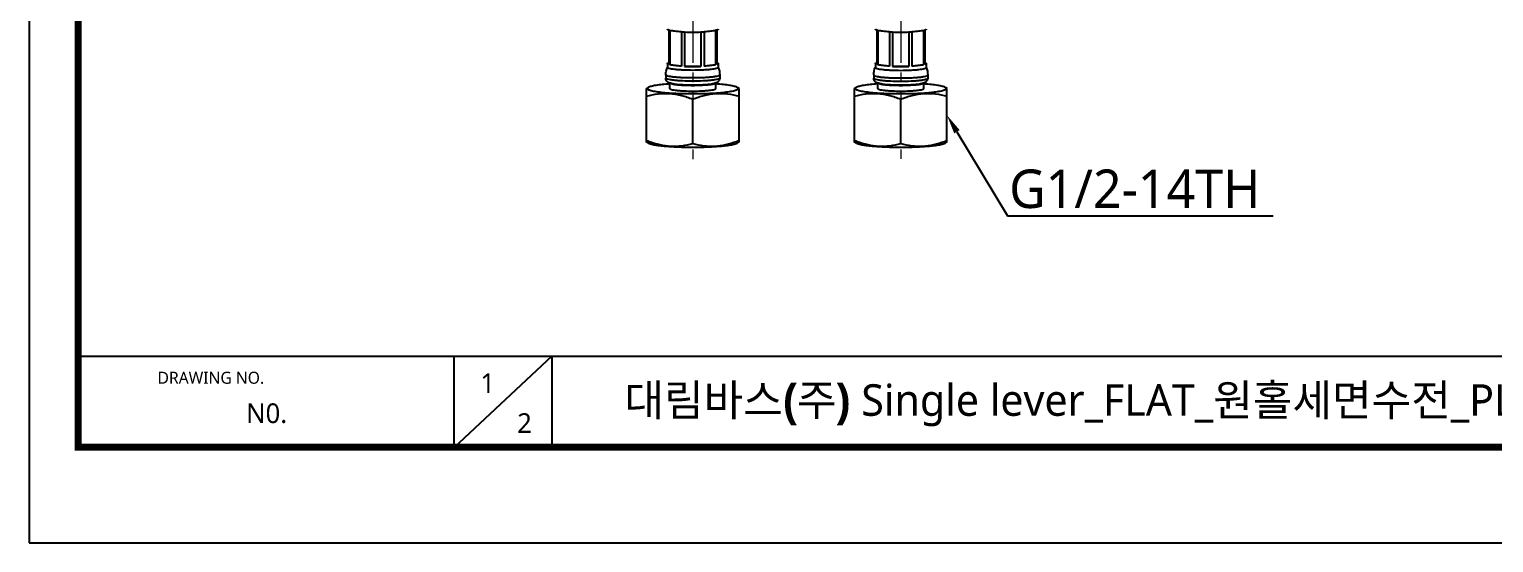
# Model space of a CAD drawing. Extents: x 0 to 790, y 0 to 579.
# Drawn here: x 0 to 380.2, y 0 to 133.4 of the extents above; entities that cross this region are included whole.
import ezdxf
from ezdxf import colors
from ezdxf.entities.mleader import LeaderData, LeaderLine
from ezdxf.math import Vec2, Vec3

# ---------------------------------------------------------------- set-up
doc = ezdxf.new("R2010")
doc.units = 0
doc.header["$LTSCALE"] = 10
doc.header["$MEASUREMENT"] = 0
doc.linetypes.add('CENTER', pattern=[2, 1.25, -0.25, 0.25, -0.25])
doc.layers.get('0').update_dxf_attribs({"linetype": 'CONTINUOUS'})
doc.layers.add('BODY', color=7, linetype='CONTINUOUS')
doc.layers.add('DEF_LAYER_ASSEM_MEMBER', color=7, linetype='CONTINUOUS')
doc.styles.add('Daelim Dimension', font='')
doc.styles.get('Daelim Dimension').set_extended_font_data('NanumGothic')

msp = doc.modelspace()

# ---------------------------------------------------------------- linework, layer by layer
at = {"color": 5}
msp.add_line((12.7, 48.49), (648.72, 48.49), dxfattribs=at)
at = {"color": 5, "ltscale": 40}
for p, q in [((110.19, 48.49), (110.19, 24.69)), ((110.19, 48.49), (110.19, 24.69)), ((135.67, 48.49), (110.19, 24.69)), ((135.67, 48.49), (110.19, 24.69)), ((135.67, 48.49), (135.67, 24.69)), ((135.67, 48.49), (135.67, 24.69))]:
    msp.add_line(p, q, dxfattribs=at)
at = {"ltscale": 0.5}
msp.add_lwpolyline([(0, 0), (789.88, 0), (789.88, 578.76), (0, 578.76)], close=True, dxfattribs=at)
at = {"color": 5, "linetype": 'ByBlock', "lineweight": 200, "const_width": 1.82}
msp.add_lwpolyline([(12.7, 24.78), (777.1, 24.78), (777.1, 565.32), (12.7, 565.32)], close=True, dxfattribs=at)
at = {"layer": 'BODY', "color": 1, "linetype": 'CENTER', "lineweight": 5}
for p, q in [((172.27, 177.13), (172.27, 97.84)), ((226.27, 177.12), (226.27, 99.73))]:
    msp.add_line(p, q, dxfattribs=at)
at = {"layer": 'DEF_LAYER_ASSEM_MEMBER', "color": 7, "linetype": 'Continuous'}
for p, q in [((166.02, 133.15), (166.02, 124.21)), ((178.52, 133.15), (178.52, 124.21)), ((220.02, 133.15), (220.02, 124.21)), ((232.52, 133.15), (232.52, 124.21)), ((166.35, 133.06), (166.35, 124.12)), ((169.35, 132.71), (169.35, 123.77)), ((170.15, 132.68), (170.15, 123.73)), ((174.39, 132.68), (174.39, 123.73)), ((175.19, 132.71), (175.19, 123.77)), ((178.18, 133.06), (178.18, 124.12)), ((220.35, 133.06), (220.35, 124.12)), ((223.34, 132.71), (223.34, 123.77)), ((224.15, 132.68), (224.15, 123.73)), ((228.39, 132.68), (228.39, 123.73)), ((229.18, 132.71), (229.18, 123.77)), ((232.19, 133.06), (232.19, 124.12)), ((165.67, 124.45), (165.67, 123.46)), ((169.35, 123.77), (166.35, 124.12)), ((174.39, 123.73), (170.15, 123.73)), ((178.18, 124.12), (175.19, 123.77)), ((178.87, 124.45), (178.87, 123.46)), ((219.67, 124.45), (219.67, 123.46)), ((223.34, 123.77), (220.35, 124.12)), ((228.39, 123.73), (224.15, 123.73)), ((232.19, 124.12), (229.18, 123.77)), ((232.87, 124.45), (232.87, 123.46)), ((160.25, 118), (160.73, 118.27)), ((160.27, 104.08), (160.27, 118.01)), ((165.27, 121.51), (165.27, 120.68)), ((166.26, 119.16), (166.24, 119.16)), ((166.27, 118), (166.27, 119.38)), ((178.27, 118), (178.27, 119.38)), ((179.27, 121.51), (179.27, 120.68)), ((184.29, 118), (183.81, 118.27)), ((184.27, 104.08), (184.27, 118.01)), ((214.25, 118), (214.73, 118.27)), ((214.27, 104.08), (214.27, 118.01)), ((219.27, 121.51), (219.27, 120.68)), ((220.26, 119.16), (220.24, 119.16)), ((220.27, 118), (220.27, 119.38)), ((232.27, 118), (232.27, 119.38)), ((233.27, 121.51), (233.27, 120.68)), ((238.29, 118), (237.81, 118.27)), ((238.27, 104.08), (238.27, 118.01)), ((172.27, 103.69), (172.27, 115.21)), ((226.27, 103.69), (226.27, 115.21)), ((160.73, 103.82), (160.25, 104.09)), ((183.81, 103.82), (184.29, 104.09)), ((214.73, 103.82), (214.25, 104.09)), ((237.81, 103.82), (238.29, 104.09))]:
    msp.add_line(p, q, dxfattribs=at)
for centre, radius, start, end in [((171.94, 178.64), 46, 266.7837, 267.7726), ((172.27, 188.19), 55.56, 267.8124, 272.1876), ((172.66, 177.37), 44.73, 272.2134, 273.2458), ((225.87, 177.37), 44.73, 266.7542, 267.7866), ((226.27, 188.19), 55.56, 267.8124, 272.1876), ((226.6, 178.64), 46, 272.2274, 273.2163), ((172.27, 179.25), 55.56, 267.8124, 272.1876), ((226.27, 179.25), 55.56, 267.8124, 272.1876), ((170.82, 131.02), 28.55, 248.3121, 249.637), ((173.72, 131.02), 28.55, 290.363, 291.6879), ((224.82, 131.02), 28.55, 248.3121, 249.637), ((227.72, 131.02), 28.55, 290.363, 291.6879)]:
    msp.add_arc(centre, radius, start, end, dxfattribs=at)
for points, start_tangent, end_tangent in [([(166.02, 133.15), (165.78, 133.26), (165.67, 133.36)], (-0.947138, 0.320825), (-0.31477, 0.949168)), ([(166.35, 133.06), (166.25, 133.08), (166.02, 133.15)], (-0.973786, 0.227466), (-0.947138, 0.320825)), ([(178.52, 133.15), (178.44, 133.13), (178.18, 133.06)], (-0.947138, -0.320825), (-0.974041, -0.226373)), ([(178.86, 133.36), (178.76, 133.26), (178.52, 133.15)], (-0.314769, -0.949168), (-0.947138, -0.320825)), ([(220.02, 133.15), (219.78, 133.26), (219.67, 133.36)], (-0.947138, 0.320825), (-0.31477, 0.949168)), ([(220.02, 133.15), (220.09, 133.13), (220.35, 133.06)], (0.947138, -0.320825), (0.974041, -0.226373)), ([(232.19, 133.06), (232.28, 133.08), (232.52, 133.15)], (0.973786, 0.227466), (0.947138, 0.320825)), ([(232.86, 133.36), (232.76, 133.26), (232.52, 133.15)], (-0.314769, -0.949168), (-0.947138, -0.320825)), ([(169.35, 132.71), (167.6, 132.86), (166.35, 133.06)], (-0.998405, 0.056464), (-0.973786, 0.227466)), ([(178.18, 133.06), (176.94, 132.86), (175.19, 132.71)], (-0.974041, -0.226373), (-0.998388, -0.056751)), ([(223.34, 132.71), (221.6, 132.86), (220.35, 133.06)], (-0.998388, 0.056751), (-0.974041, 0.226373)), ([(232.19, 133.06), (230.94, 132.86), (229.18, 132.71)], (-0.973786, -0.227466), (-0.998405, -0.056464)), ([(165.27, 121.51), (165.66, 123.46)], (0, 1), (0.387591, 0.921831)), ([(165.67, 124.45), (165.76, 124.58), (166.02, 124.7)], (0, 1), (0.947138, 0.320825)), ([(166.02, 124.21), (165.76, 124.33), (165.67, 124.45)], (-0.947138, 0.320825), (0, 1)), ([(178.87, 123.46), (178.74, 123.31), (178.58, 123.24), (178.37, 123.17), (177.76, 123.04), (176.94, 122.92), (175.93, 122.83), (174.79, 122.76), (172.27, 122.7), (169.74, 122.76), (168.6, 122.83), (167.6, 122.92), (166.78, 123.04), (166.17, 123.17), (165.95, 123.24), (165.8, 123.31), (165.67, 123.46)], (0, -1), (0, 1)), ([(169.35, 123.77), (167.6, 123.92), (166.35, 124.12)], (-0.998405, 0.056464), (-0.973786, 0.227466)), ([(178.18, 124.12), (176.94, 123.92), (175.19, 123.77)], (-0.974041, -0.226373), (-0.998388, -0.056751)), ([(178.52, 124.7), (178.78, 124.58), (178.87, 124.45)], (0.947138, -0.320825), (0, -1)), ([(178.87, 124.45), (178.78, 124.33), (178.52, 124.21)], (0, -1), (-0.947138, -0.320825)), ([(178.87, 123.46), (179.27, 121.51)], (0.387591, -0.921831), (0, -1)), ([(219.27, 121.51), (219.66, 123.46)], (0, 1), (0.387591, 0.921831)), ([(219.67, 124.45), (219.76, 124.58), (220.02, 124.7)], (0, 1), (0.947138, 0.320825)), ([(220.02, 124.21), (219.76, 124.33), (219.67, 124.45)], (-0.947138, 0.320825), (0, 1)), ([(219.67, 123.46), (219.8, 123.31), (219.95, 123.24), (220.17, 123.17), (220.78, 123.04), (221.6, 122.92), (222.6, 122.83), (223.74, 122.76), (226.27, 122.7), (228.79, 122.76), (229.93, 122.83), (230.94, 122.92), (231.76, 123.04), (232.37, 123.17), (232.58, 123.24), (232.74, 123.31), (232.87, 123.46)], (0, -1), (0, 1)), ([(223.34, 123.77), (221.6, 123.92), (220.35, 124.12)], (-0.998388, 0.056751), (-0.974041, 0.226373)), ([(232.19, 124.12), (230.94, 123.92), (229.18, 123.77)], (-0.973786, -0.227466), (-0.998405, -0.056464)), ([(232.52, 124.7), (232.78, 124.58), (232.87, 124.45)], (0.947138, -0.320825), (0, -1)), ([(232.87, 124.45), (232.78, 124.33), (232.52, 124.21)], (0, -1), (-0.947138, -0.320825)), ([(232.87, 123.46), (233.27, 121.51)], (0.387591, -0.921831), (0, -1)), ([(160.73, 118.27), (160.62, 118.19), (160.54, 118.12), (160.5, 118.04), (160.49, 117.97), (160.59, 117.82), (160.83, 117.67), (161.21, 117.53), (161.73, 117.39), (162.38, 117.26), (163.14, 117.14), (165, 116.93), (167.22, 116.77), (169.68, 116.68), (172.27, 116.64)], (-0.871788, -0.489883), (1, 0)), ([(166.24, 119.16), (164.28, 118.99), (162.67, 118.78), (161.47, 118.54), (161.04, 118.4), (160.73, 118.27)], (-0.997659, -0.068386), (-0.871788, -0.489883)), ([(166.21, 119.4), (165.62, 119.79), (165.37, 120.18), (165.27, 120.68)], (-0.922281, 0.38652), (0, 1)), ([(166.56, 119.27), (166.21, 119.4)], (-0.961968, 0.273164), (-0.922281, 0.38652)), ([(166.27, 118), (166.38, 117.86), (166.53, 117.8), (166.72, 117.73), (167.28, 117.61), (168.03, 117.51), (168.93, 117.42), (169.97, 117.36), (172.27, 117.31)], (0, -1), (1, 0)), ([(178.07, 119.49), (177.96, 119.36), (177.82, 119.29), (177.63, 119.23), (177.09, 119.12), (176.37, 119.01), (175.49, 118.93), (174.49, 118.87), (172.27, 118.82), (170.05, 118.87), (169.05, 118.93), (168.17, 119.01), (167.45, 119.12), (166.91, 119.23), (166.72, 119.29), (166.58, 119.36), (166.47, 119.49)], (0, -1), (0, 1)), ([(171.99, 118.81), (170.32, 118.85), (168.79, 118.94), (167.53, 119.08), (166.56, 119.27)], (-0.999986, 0.005347), (-0.961968, 0.273164)), ([(166.73, 119.22), (167.64, 119.05), (168.94, 118.91), (170.53, 118.83), (172.27, 118.8)], (0.964198, -0.265184), (1, 0)), ([(172.27, 118.8), (174.03, 118.83), (175.63, 118.92), (176.94, 119.05), (177.84, 119.23)], (1, 0), (0.96101, 0.276512)), ([(177.61, 119.18), (176.6, 119.03), (175.33, 118.91), (172.27, 118.81)], (-0.978484, -0.206323), (-1, -0.000009)), ([(172.27, 116.64), (174.86, 116.68), (177.32, 116.77), (179.53, 116.93), (181.39, 117.14), (182.16, 117.26), (182.8, 117.39), (183.32, 117.53), (183.7, 117.67), (183.94, 117.82), (184.04, 117.97), (184.04, 118.04), (184, 118.12), (183.92, 118.19), (183.81, 118.27)], (1, 0), (-0.871788, 0.489883)), ([(172.27, 117.31), (174.56, 117.36), (175.6, 117.42), (176.51, 117.51), (177.26, 117.61), (177.81, 117.73), (178.01, 117.8), (178.15, 117.86), (178.27, 118)], (1, 0), (0, 1)), ([(178.09, 119.31), (177.97, 119.27), (177.61, 119.18)], (-0.953471, -0.301484), (-0.978484, -0.206323)), ([(179.27, 120.68), (179.12, 120.09), (178.78, 119.66), (178.09, 119.31)], (0, -1), (-0.953471, -0.301484)), ([(183.81, 118.27), (183.5, 118.4), (183.07, 118.54), (181.87, 118.78), (180.26, 118.99), (178.3, 119.16)], (-0.871788, 0.489883), (-0.997659, 0.068386)), ([(214.73, 118.27), (214.62, 118.19), (214.54, 118.12), (214.5, 118.04), (214.49, 117.97), (214.59, 117.82), (214.83, 117.67), (215.21, 117.53), (215.73, 117.39), (216.38, 117.26), (217.14, 117.14), (219, 116.93), (221.22, 116.77), (223.68, 116.68), (226.27, 116.64)], (-0.871788, -0.489883), (1, 0)), ([(220.24, 119.16), (218.28, 118.99), (216.67, 118.78), (215.47, 118.54), (215.04, 118.4), (214.73, 118.27)], (-0.997659, -0.068386), (-0.871788, -0.489883)), ([(220.21, 119.4), (219.62, 119.79), (219.37, 120.18), (219.27, 120.68)], (-0.922281, 0.38652), (0, 1)), ([(220.56, 119.27), (220.21, 119.4)], (-0.961968, 0.273164), (-0.922281, 0.38652)), ([(220.27, 118), (220.38, 117.86), (220.53, 117.8), (220.72, 117.73), (221.28, 117.61), (222.03, 117.51), (222.93, 117.42), (223.97, 117.36), (226.27, 117.31)], (0, -1), (1, 0)), ([(232.07, 119.49), (231.96, 119.36), (231.82, 119.29), (231.63, 119.23), (231.09, 119.12), (230.37, 119.01), (229.49, 118.93), (228.49, 118.87), (226.27, 118.82), (224.05, 118.87), (223.05, 118.93), (222.17, 119.01), (221.45, 119.12), (220.91, 119.23), (220.72, 119.29), (220.58, 119.36), (220.47, 119.49)], (0, -1), (0, 1)), ([(225.99, 118.81), (224.32, 118.85), (222.79, 118.94), (221.53, 119.08), (220.56, 119.27)], (-0.999986, 0.005347), (-0.961968, 0.273164)), ([(220.73, 119.22), (221.64, 119.05), (222.94, 118.91), (224.53, 118.83), (226.27, 118.8)], (0.964198, -0.265184), (1, 0)), ([(226.27, 118.8), (228.03, 118.83), (229.63, 118.92), (230.94, 119.05), (231.84, 119.23)], (1, 0), (0.96101, 0.276512)), ([(231.61, 119.18), (230.6, 119.03), (229.33, 118.91), (226.27, 118.81)], (-0.978484, -0.206323), (-1, -0.000009)), ([(226.27, 116.64), (228.86, 116.68), (231.32, 116.77), (233.53, 116.93), (235.39, 117.14), (236.16, 117.26), (236.8, 117.39), (237.32, 117.53), (237.7, 117.67), (237.94, 117.82), (238.04, 117.97), (238.04, 118.04), (238, 118.12), (237.92, 118.19), (237.81, 118.27)], (1, 0), (-0.871788, 0.489883)), ([(226.27, 117.31), (228.56, 117.36), (229.6, 117.42), (230.51, 117.51), (231.26, 117.61), (231.81, 117.73), (232.01, 117.8), (232.15, 117.86), (232.27, 118)], (1, 0), (0, 1)), ([(232.09, 119.31), (231.97, 119.27), (231.61, 119.18)], (-0.953471, -0.301484), (-0.978484, -0.206323)), ([(233.27, 120.68), (233.12, 120.09), (232.78, 119.66), (232.09, 119.31)], (0, -1), (-0.953471, -0.301484)), ([(237.81, 118.27), (237.5, 118.4), (237.07, 118.54), (235.87, 118.78), (234.26, 118.99), (232.3, 119.16)], (-0.871788, 0.489883), (-0.997659, 0.068386)), ([(160.27, 116.01), (163.24, 116.59), (166.27, 116.67), (169.3, 116.19), (172.27, 115.21)], (0.966681, 0.255986), (0.929332, -0.369244)), ([(172.27, 115.21), (175.24, 116.19), (178.27, 116.67), (181.3, 116.59), (184.27, 116.01)], (0.929332, 0.369244), (0.966681, -0.255986)), ([(214.27, 116.01), (217.24, 116.59), (220.27, 116.67), (223.3, 116.19), (226.27, 115.21)], (0.966681, 0.255986), (0.929332, -0.369244)), ([(226.27, 115.21), (229.24, 116.19), (232.27, 116.67), (235.3, 116.59), (238.27, 116.01)], (0.929332, 0.369244), (0.966681, -0.255986)), ([(160.73, 103.82), (161.3, 103.6), (162.19, 103.39), (163.38, 103.2), (164.82, 103.04), (166.48, 102.91), (168.32, 102.81), (172.27, 102.74)], (0.871788, -0.489883), (1, 0)), ([(160.88, 104.25), (163.71, 103.4), (166.59, 103), (169.46, 103.13), (172.27, 103.69)], (0.937576, -0.34778), (0.966717, 0.255849)), ([(172.27, 103.69), (175.08, 103.13), (177.95, 103), (180.83, 103.4), (183.65, 104.25)], (0.966717, -0.255849), (0.937576, 0.34778)), ([(172.27, 102.74), (176.22, 102.81), (178.05, 102.91), (179.71, 103.04), (181.16, 103.2), (182.34, 103.39), (183.24, 103.6), (183.81, 103.82)], (1, 0), (0.871788, 0.489883)), ([(214.73, 103.82), (215.3, 103.6), (216.19, 103.39), (217.38, 103.2), (218.82, 103.04), (220.48, 102.91), (222.32, 102.81), (226.27, 102.74)], (0.871788, -0.489883), (1, 0)), ([(214.88, 104.25), (217.71, 103.4), (220.59, 103), (223.46, 103.13), (226.27, 103.69)], (0.937576, -0.34778), (0.966717, 0.255849)), ([(226.27, 103.69), (229.08, 103.13), (231.95, 103), (234.83, 103.4), (237.65, 104.25)], (0.966717, -0.255849), (0.937576, 0.34778)), ([(226.27, 102.74), (230.22, 102.81), (232.05, 102.91), (233.71, 103.04), (235.16, 103.2), (236.34, 103.39), (237.24, 103.6), (237.81, 103.82)], (1, 0), (0.871788, 0.489883))]:
    msp.add_spline(points, degree=3, dxfattribs=dict(at, start_tangent=start_tangent, end_tangent=end_tangent))
at = {"layer": 'DEF_LAYER_ASSEM_MEMBER', "color": 9, "linetype": 'Continuous'}
for points, start_tangent, end_tangent in [([(179.27, 121.51), (179.13, 121.36), (178.97, 121.28), (178.74, 121.21), (178.09, 121.07), (177.22, 120.94), (176.16, 120.84), (174.95, 120.77), (172.27, 120.71), (169.59, 120.77), (168.38, 120.84), (167.32, 120.94), (166.45, 121.07), (165.8, 121.21), (165.57, 121.28), (165.4, 121.36), (165.27, 121.51)], (0, -1), (0, 1)), ([(172.27, 119.87), (169.59, 119.93), (168.38, 120.01), (167.32, 120.11), (166.45, 120.23), (165.8, 120.37), (165.57, 120.44), (165.4, 120.52), (165.27, 120.68)], (-1, -0.000075), (0, 1)), ([(179.27, 120.68), (179.13, 120.52), (178.97, 120.44), (178.74, 120.37), (178.09, 120.23), (177.22, 120.11), (176.16, 120.01), (174.95, 119.94), (172.27, 119.87)], (0, -1), (-1, -0.000075)), ([(219.27, 121.51), (219.4, 121.36), (219.57, 121.28), (219.8, 121.21), (220.45, 121.07), (221.32, 120.94), (222.38, 120.84), (223.59, 120.77), (226.27, 120.71), (228.95, 120.77), (230.16, 120.84), (231.22, 120.94), (232.09, 121.07), (232.74, 121.21), (232.97, 121.28), (233.13, 121.36), (233.27, 121.51)], (0, -1), (0, 1)), ([(219.27, 120.68), (219.4, 120.52), (219.57, 120.44), (219.8, 120.37), (220.45, 120.23), (221.32, 120.11), (222.38, 120.01), (223.59, 119.94), (226.26, 119.87)], (0, -1), (1, -0.000075)), ([(226.26, 119.87), (228.94, 119.93), (230.15, 120.01), (231.22, 120.11), (232.09, 120.23), (232.73, 120.37), (232.97, 120.44), (233.13, 120.52), (233.27, 120.68)], (1, -0.000075), (0, 1))]:
    msp.add_spline(points, degree=3, dxfattribs=dict(at, start_tangent=start_tangent, end_tangent=end_tangent))

# ---------------------------------------------------------------- texts
at = {"color": 5, "ltscale": 40, "style": 'Daelim Dimension'}
msp.add_text('DRAWING NO.', height=3.1171, dxfattribs=at).set_placement((33.3, 41.29))
at = {"attachment_point": 1, "style": 'Daelim Dimension'}
for s, insert, char_height, width in [('1', (117.12, 44.03), 5.1, 7.119), ('N0. ', (56.31, 36.19), 5.101, 32.0004), ('2', (126.69, 33.63), 5.1, 7.119)]:
    msp.add_mtext(s, dxfattribs=dict(at, insert=insert, char_height=char_height, width=width))
at = {"color": 2, "insert": (154.51, 41.16), "char_height": 8.19804, "width": 362.8925, "attachment_point": 1, "style": 'Daelim Dimension'}
msp.add_mtext('{\\fPretendard Variable SemiBold|b0|i0|c129|p2;대림바스(주)} Single lever_FLAT_{\\fGulim|b0|i0|c129|p50;원홀세면수전}_PL F7510', dxfattribs=at)

# ---------------------------------------------------------------- leaders
at = {"ltscale": 0.5}
ml = msp.add_multileader_mtext('Standard', dxfattribs=at)
ml.set_content('G1/2-14TH', color=256, style='Daelim Dimension')
ml.set_leader_properties(color=5)
ml.build(insert=Vec2(0, 0))
ml.multileader.update_dxf_attribs({"text_left_attachment_type": 6, "text_right_attachment_type": 6, "dogleg_length": 0.36, "arrow_head_size": 5})
ctx = ml.context
ctx.base_point, ctx.char_height, ctx.arrow_head_size, ctx.landing_gap_size, ctx.plane_origin = Vec3(254.31, 84.94), 10, 5, 0.09, Vec3(238.77, 111.04)
ctx.left_attachment, ctx.right_attachment = 6, 6
notes = []
notes.append((ctx, [(0, (1, 1, 0), (253.95, 84.94), (1, 0), 0.36, [(0, [(238.27, 111.04)], 0, [])])]))
ctx.mtext.insert, ctx.mtext.flow_direction = Vec3(254.4, 96.94), 5
for ctx, leaders in notes:
    for number, flags, end, landing, length, lines in leaders:
        leader = LeaderData()
        leader.index, (leader.has_last_leader_line, leader.has_dogleg_vector, leader.attachment_direction) = number, flags
        leader.last_leader_point, leader.dogleg_vector, leader.dogleg_length = Vec3(end), Vec3(landing), length
        for number, points, colour, breaks in lines:
            line = LeaderLine()
            line.index, line.vertices, line.color, line.breaks = number, Vec3.list(points), colors.encode_raw_color(colour), breaks
            leader.lines.append(line)
        ctx.leaders.append(leader)

doc.saveas('drawing.dxf')
